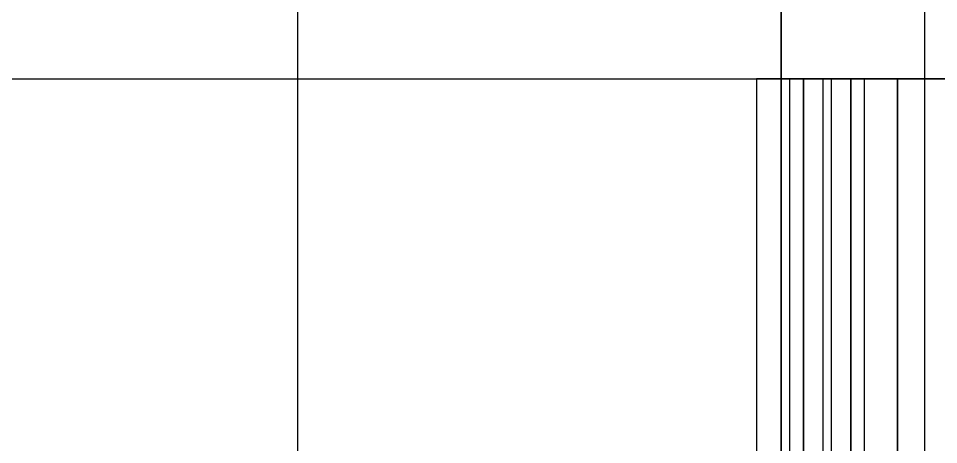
# Model space of a CAD drawing. Header units: millimetres. Extents: x 151130 to 215929, y 2134 to 34533.
# Drawn here: x 163317.96 to 163347.33, y 21071.21 to 21084.81 of the extents above; entities that cross this region are included whole.
import ezdxf

# ---------------------------------------------------------------- set-up
doc = ezdxf.new("R2010")
doc.units = ezdxf.units.MM
doc.layers.add('MUEBLES', color=8, linetype='Continuous')
doc.layers.add('OH!-Furniture', color=7, linetype='Continuous')

# ---------------------------------------------------------------- blocks, each defined once
blk = doc.blocks.new('GANCHO C SIMPLE-flat-4')
at = {"layer": 'OH!-Furniture', "color": 2, "flags": 128}
for points in [[(-66.058, -1014.904), (-96.044, -1014.904), (-96.044, -896.504), (-66.058, -896.504), (-66.058, -1014.904), (-96.044, -1014.904), (-96.044, -896.504), (-66.058, -896.504)], [(-66.058, -1017.908), (-66.058, -1017.954), (-66.058, -1018.094), (-66.058, -1018.343), (-66.058, -1018.655), (-66.058, -1019.012), (-66.058, -1019.401), (-66.058, -1018.81), (-66.058, -1018.25), (-66.058, -1017.736), (-66.058, -1017.285), (-66.058, -1016.912), (-66.058, -1016.632), (-66.058, -1016.461), (-66.058, -1016.398), (-66.058, -1016.352), (-66.058, -1016.196), (-66.058, -1015.963), (-66.058, -1015.651), (-66.058, -1015.293), (-66.058, -1014.904), (-66.058, -1015.48), (-66.058, -1016.056), (-66.058, -1016.569), (-66.058, -1017.021), (-66.058, -1017.394), (-66.058, -1017.674), (-66.058, -1017.845)], [(-66.058, -1017.908), (-96.044, -1017.908)]]:
    blk.add_lwpolyline(points, close=True, dxfattribs=at)
for points in [[(-96.044, -1019.401), (-66.058, -1019.401), (-66.058, -1034.2), (-66.058, -1019.401), (-96.044, -1019.401)], [(-96.044, -1016.398), (-66.058, -1016.398), (-96.044, -1016.398)], [(-96.044, -1015.963), (-66.058, -1015.963)], [(-66.058, -1017.021), (-96.044, -1017.021)], [(-66.058, -1017.285), (-96.044, -1017.285)], [(-96.044, -1018.343), (-66.058, -1018.343)]]:
    blk.add_lwpolyline(points, dxfattribs=at)
blk = doc.blocks.new('1000')
at = {"flags": 128}
blk.add_lwpolyline([(998.048, 368.205), (8.752, 368.205), (8.893, 368.205), (9.41, 368.205), (10.208, 368.205), (11.241, 368.205), (12.462, 368.205), (13.73, 368.205), (40.218, 368.205), (40.406, 368.205), (40.875, 368.205), (41.674, 368.205), (42.613, 368.205), (43.693, 368.205), (44.82, 368.205), (45.76, 368.205), (46.558, 368.205), (47.028, 368.205), (47.216, 368.205), (959.584, 368.205)], dxfattribs=at)
at = {"layer": 'OH!-Furniture', "color": 2}
blk.add_lwpolyline([(8.752, 368.205), (1008.752, 368.205), (1008.752, 488.198), (8.752, 488.198)], close=True, dxfattribs=at)
at = {"layer": 'OH!-Furniture'}
blk.add_blockref('GANCHO C SIMPLE-flat-4', (124.467, 1383.89), dxfattribs=at)
blk = doc.blocks.new('T2')
at = {"layer": 'MUEBLES'}
blk.add_lwpolyline([(55.5, -147), (1444.5, -147), (1444.5, -167), (55.5, -167)], close=True, dxfattribs=at)
at = {"layer": 'OH!-Furniture'}
blk.add_blockref('1000', (241.248, -530.628), dxfattribs=at)

msp = doc.modelspace()

# ---------------------------------------------------------------- block references
at = {"color": 5, "rotation": 90}
msp.add_blockref('T2', (163179.877, 20783.219), dxfattribs=at)

doc.saveas('drawing.dxf')
